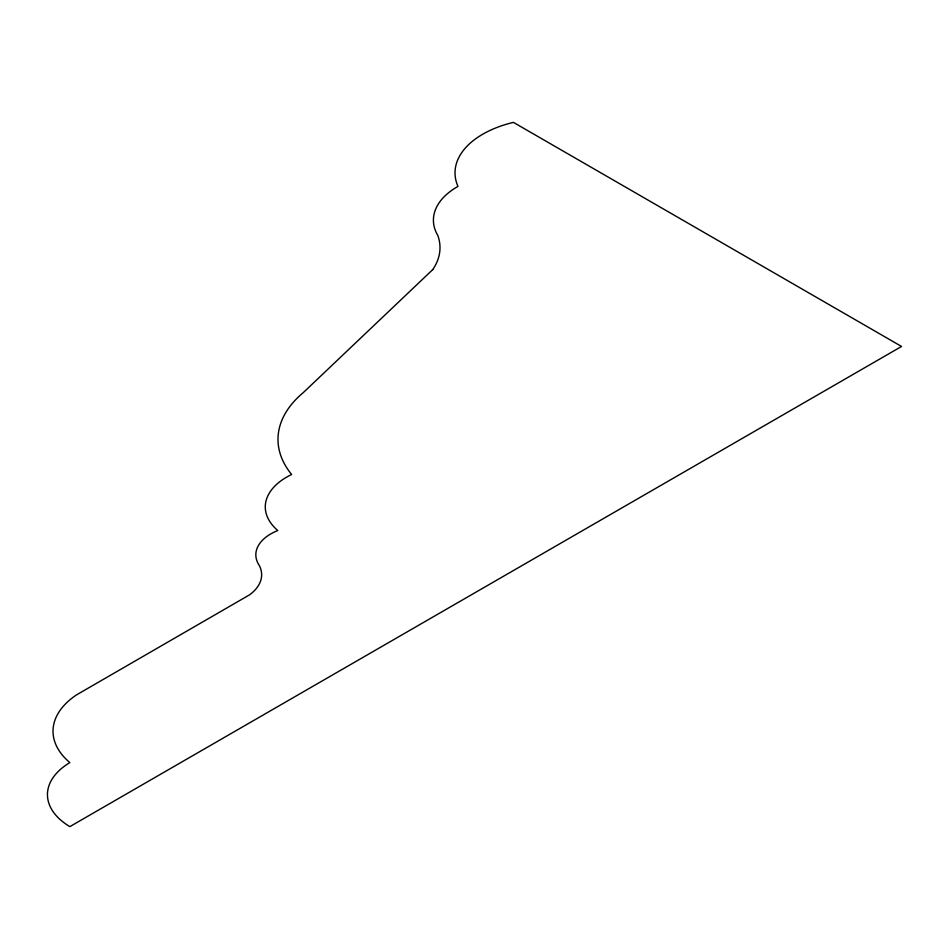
<?xml version="1.0" encoding="UTF-8"?>
<svg xmlns="http://www.w3.org/2000/svg" width="949" height="949" viewBox="0 0 949 949"><rect width="100%" height="100%" fill="white"/><g stroke="black" fill="none" stroke-linecap="round" stroke-linejoin="round"><path stroke-width="1.42" d="M432.756 269.587L303.312 392.589A142.397 82.207 0 0 0 291.64 474.5A73.073 42.183 0 0 0 277.772 530.527A51.27 29.597 0 0 0 259.362 565.592A56.181 32.444 0 0 1 249.623 594.798L76.584 694.846A96.122 55.493 0 0 0 69.846 762.605A79.823 46.086 0 0 0 69.846 826.626L901.55 346.456L513.421 122.374A94.639 54.639 0 0 0 457.976 186.395A81.946 47.308 0 0 0 437.833 235.506A103.429 59.716 0 0 1 432.756 269.587"/></g></svg>
